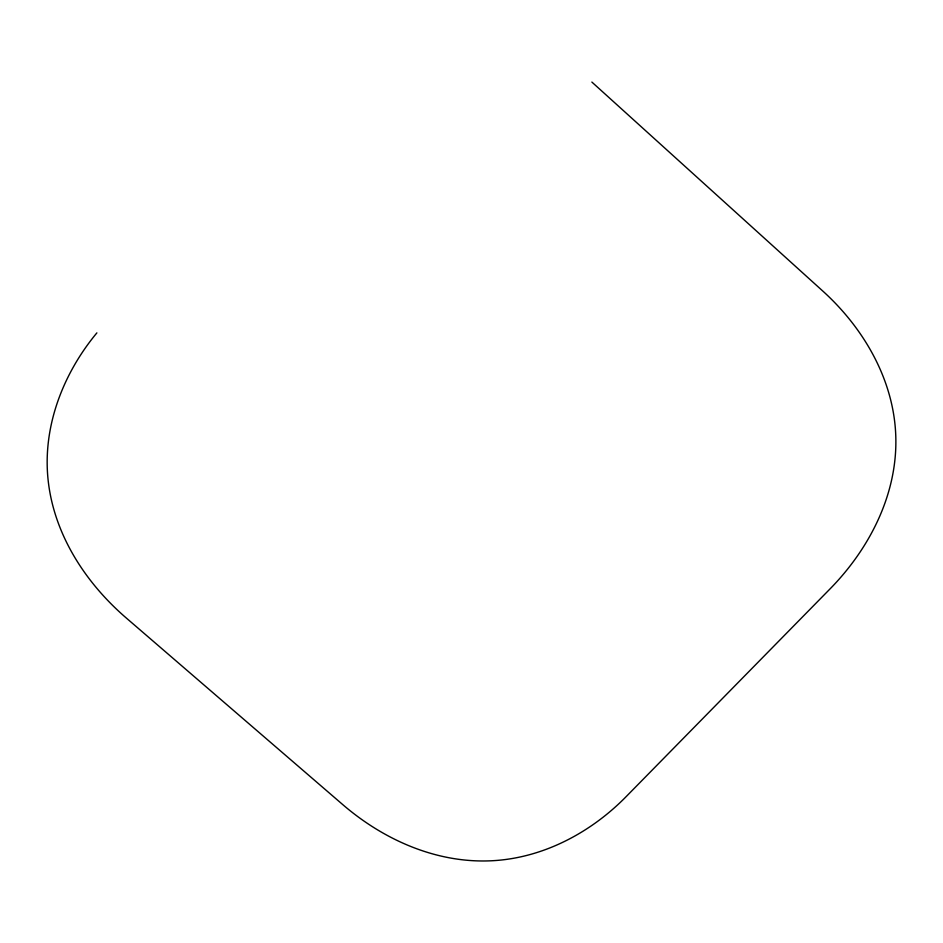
<?xml version="1.0" encoding="UTF-8"?>
<svg xmlns="http://www.w3.org/2000/svg" width="943" height="943" viewBox="0 0 943 943"><rect width="100%" height="100%" fill="white"/><g stroke="black" fill="none" stroke-linecap="round" stroke-linejoin="round"><path stroke-width="1.41" d="M96.881 332.879C62.863 373.793 42.105 427.462 48.234 481.095C54.364 535.282 86.013 583.469 126.763 618.419L342.191 804.12C382.163 838.751 433.674 862.244 487.272 860.924C540.363 859.686 590.283 833.494 626.859 795.904L829.274 589.681C868.715 549.816 896.817 495.971 895.85 438.908C894.919 381.231 863.977 327.952 821.789 290.149L591.874 82.076"/></g></svg>
